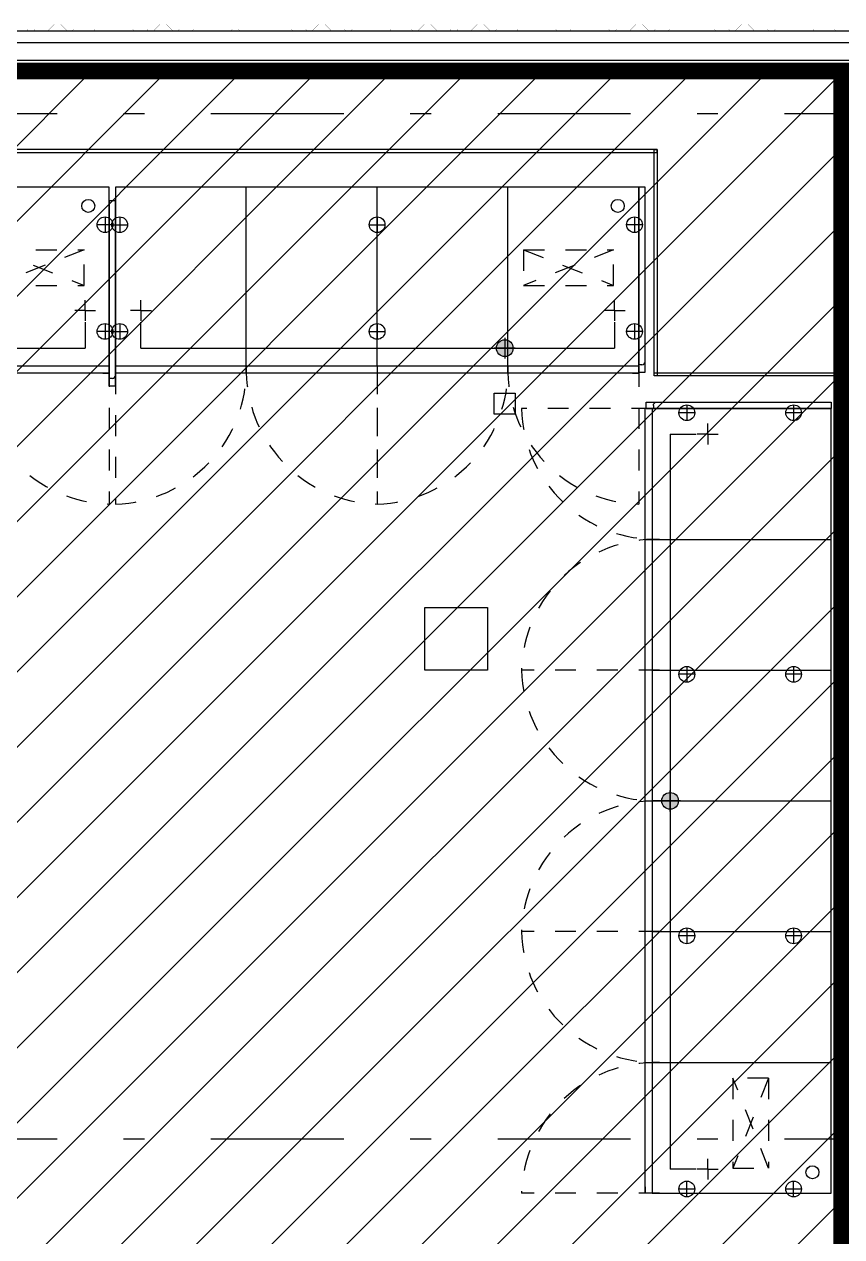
# Model space of a CAD drawing. Header units: millimetres. Extents: x -77 to 207, y -160 to 187.
# Drawn here: x -9.51 to -5.61, y 24.03 to 29.83 of the extents above; entities that cross this region are included whole.
import ezdxf
from ezdxf.xclip import XClip

# ---------------------------------------------------------------- set-up
doc = ezdxf.new("R2010")
doc.units = ezdxf.units.MM
doc.header["$LTSCALE"] = 0.1
for name, pattern in [('X REF - ANELO INST bind$0$X REF - ANELO$0$DASHDOT2', [12.7, 6.35, -3.175, 0, -3.175]), ('X REF - ANELO INST bind$0$X REF - ANELO$0$DASHED2', [0.375, 0.25, -0.125]), ('X REF - ANELO INST bind$0$X REF - ANELO$0$TRATTEGGIATA2', [0.375, 0.25, -0.125])]:
    doc.linetypes.add(name, pattern=pattern)
for name, color, linetype in [('C01 Foil blanco', 30, 'Continuous'), ('X REF - ANELO INST bind$0$X REF - ANELO$0$A-CHAPA TRAPEZOIDAL', 8, 'Continuous'), ('X REF - ANELO INST bind$0$X REF - ANELO$0$A-TABIQUE PRY', 7, 'Continuous'), ('X REF - ANELO INST bind$0$X REF - ANELO$0$A-VISTAS', 8, 'Continuous'), ('X REF - ANELO INST bind$0$X REF - ANELO$0$E-EXHIBIDORAS', 8, 'Continuous'), ('X REF - ANELO INST bind$0$X REF - ANELO$0$E-REJILLAS', 8, 'Continuous'), ('X REF - ANELO INST bind$0$X REF - ANELO$0$MET-CORREAS DE CV', 7, 'Continuous'), ('X REF - ANELO INST bind$0$X REF - ANELO$0$MET-EJE CABRIADAS', 8, 'X REF - ANELO INST bind$0$X REF - ANELO$0$DASHDOT2'), ('X REF - ANELO INST bind$0$X REF - ANELO$0$MET-LANA VIDRIO', 8, 'Continuous')]:
    doc.layers.add(name, color=color, linetype=linetype)
doc.linetypes.add('X REF - ANELO INST bind$0$X REF - ANELO$0$REFERENCIAL CORTE TRANSVERSAL WM$0$BATTING', pattern='A,0.00254,-2.54,[134,ltypeshp.shx,S=2.54,R=0,X=-2.54,Y=0],-5.08,[134,ltypeshp.shx,S=2.54,R=180,X=2.54,Y=0],-2.54', length=10.16254)

# ---------------------------------------------------------------- blocks, each defined once
blk = doc.blocks.new('X REF - ANELO INST bind$0$X REF - ANELO$0$COSTAN-REFERENCIA DE DESAGÜES')
at = {"layer": 'X REF - ANELO INST bind$0$X REF - ANELO$0$E-EXHIBIDORAS'}
blk.add_hatch(color=256, dxfattribs=at).paths.add_polyline_path([(40, 0, 1), (-40, 0, 1)])
blk.add_circle((0, 0), 40, dxfattribs=at)
blk = doc.blocks.new('X REF - ANELO INST bind$0$X REF - ANELO$0$LI_TL1_N_ ECO 250')
at = {"layer": 'X REF - ANELO INST bind$0$X REF - ANELO$0$E-EXHIBIDORAS'}
for p, q in [((2500, 0), (0, 0)), ((0, 0), (0, -854.9999999998836)), ((624.9999999999999, -890.0000000007312), (625, 0)), ((1250, -854.9999999998836), (1250, 0)), ((1875, -889.9999999998254), (1875, 0)), ((2500, -854.9999999998836), (2500, 0)), ((20, -142.3547046103049), (20, -217.6452953898115)), ((1250, -142.3547046103049), (1250, -217.6452953898115)), ((2480, -142.3547046103049), (2480, -217.6452953898115)), ((-17.6452953897533, -180.0000000000582), (57.6452953897533, -180.0000000000582)), ((1212.354704610247, -180.0000000000582), (1287.645295389753, -180.0000000000582)), ((2517.645295389753, -180.0000000000582), (2442.354704610247, -180.0000000000582)), ((121.6536818812601, -590), (121.6536818812601, -540)), ((2385, -590), (2385, -540)), ((121.6536818812601, -590), (71.65368188126013, -590)), ((121.6536818812601, -590), (121.6536818812601, -640)), ((121.6536818812601, -590), (171.6536818812601, -590)), ((2385, -590), (2335, -590)), ((2385, -590), (2385, -640)), ((2385, -590), (2435, -590)), ((-17.6452953897533, -690.0000000000582), (57.6452953897533, -690.0000000000582)), ((20, -652.3547046103049), (20, -727.6452953898115)), ((121.6536818812601, -770), (121.6536818812601, -644.9999999998836)), ((1212.354704610247, -690.0000000000582), (1287.645295389753, -690.0000000000582)), ((1250, -652.3547046103049), (1250, -727.6452953898115)), ((2385, -644.9999999998836), (2385.000000000058, -770)), ((2517.645295389753, -690.0000000000582), (2442.354704610247, -690.0000000000582)), ((2480, -652.3547046103049), (2480, -727.6452953898115)), ((1860.000000000175, -720), (1860.000000000175, -820)), ((121.6536818812601, -770), (2385, -770)), ((1910.000000000175, -770), (1810.000000000175, -770)), ((0, -854.9999999998836), (2500, -854.9999999998836)), ((0, -854.9999999998836), (0, -889.9999999996508)), ((2500, -889.9999999998836), (0, -889.9999999996508)), ((2470.000000000233, -889.9999999998836), (2500.000000000233, -889.9999999998836))]:
    blk.add_line(p, q, dxfattribs=at)
at = {"layer": 'X REF - ANELO INST bind$0$X REF - ANELO$0$E-EXHIBIDORAS', "linetype": 'X REF - ANELO INST bind$0$X REF - ANELO$0$TRATTEGGIATA2'}
for p, q in [((1950, -299.9999999998836), (2380, -299.9999999998836)), ((1950, -299.9999999998836), (2380, -469.9999999998836)), ((2380, -299.9999999998836), (1950, -470.0000000001164)), ((1950, -299.9999999998836), (1950, -470.0000000001164)), ((2380, -469.9999999998836), (2380, -299.9999999998836)), ((1950, -470.0000000001164), (2380, -469.9999999998836))]:
    blk.add_line(p, q, dxfattribs=at)
at = {"layer": 'X REF - ANELO INST bind$0$X REF - ANELO$0$E-EXHIBIDORAS', "linetype": 'X REF - ANELO INST bind$0$X REF - ANELO$0$DASHED2'}
for p, q in [((1250, -854.9999999998836), (1250, -1514.999999999899)), ((2500, -854.9999999998836), (2500, -1514.999999999899)), ((0, -889.9999999998836), (-1.13686837721616e-13, -1514.999999999884)), ((1250, -889.9999999998836), (1250, -1514.999999999884))]:
    blk.add_line(p, q, dxfattribs=at)
at = {"layer": 'X REF - ANELO INST bind$0$X REF - ANELO$0$E-EXHIBIDORAS'}
for centre, radius in [((2400.000000000698, -90), 30.97967092652107), ((20, -180.0000000000582), 37.6452953897533), ((1250, -180.0000000000582), 37.6452953897533), ((2480, -180.0000000000582), 37.6452953897533), ((20, -690.0000000000582), 37.6452953897533), ((1250, -690.0000000000582), 37.6452953897533), ((2480, -690.0000000000582), 37.6452953897533)]:
    blk.add_circle(centre, radius, dxfattribs=at)
at = {"layer": 'X REF - ANELO INST bind$0$X REF - ANELO$0$E-EXHIBIDORAS', "linetype": 'X REF - ANELO INST bind$0$X REF - ANELO$0$DASHED2'}
for centre, start, end in [((-17.49999999955267, -872.5000000003074), 271.5601996868898, 1.560199686967525), ((1267.499999999552, -872.5000000003226), 178.4398003130325, 268.4398003130593), ((1232.500000000447, -872.5000000003074), 271.5601996868886, 1.560199686967452), ((2517.499999999552, -872.5000000003226), 178.4398003130325, 268.4398003130594)]:
    blk.add_arc(centre, 642.738282662111, start, end, dxfattribs=at)
at = {"layer": 'X REF - ANELO INST bind$0$X REF - ANELO$0$E-EXHIBIDORAS'}
blk.add_blockref('X REF - ANELO INST bind$0$X REF - ANELO$0$COSTAN-REFERENCIA DE DESAGÜES', (1860.000000000175, -770), dxfattribs=at)
blk = doc.blocks.new('X REF - ANELO INST bind$0$X REF - ANELO$0$lateral derecho')
at = {"layer": 'X REF - ANELO INST bind$0$X REF - ANELO$0$E-EXHIBIDORAS'}
for p, q in [((412153.1617811919, 429715.2510672538), (412153.1617811953, 430550.2510672531)), ((412153.1617811949, 429665.2510672533), (412153.1617811949, 430550.2510672531)), ((412153.1617811949, 430550.2510672531), (412153.1617811949, 429700.2510672533)), ((412153.1617811946, 430550.2510672531), (412153.1617811946, 429700.2510672533)), ((412183.1617811951, 430550.2510672531), (412153.1617811953, 430550.2510672531)), ((412153.1617811953, 430550.2510672531), (412153.1617811953, 429700.2510672533)), ((412183.1617811946, 429665.2510672533), (412183.1617811946, 430550.2510672531))]:
    blk.add_line(p, q, dxfattribs=at)
at = {"layer": 'X REF - ANELO INST bind$0$X REF - ANELO$0$E-EXHIBIDORAS', "linetype": 'ByBlock'}
for p, q in [((412153.1617811949, 429665.2510672533), (412153.1617811949, 430550.2510672531)), ((412183.1617811951, 429665.2510672533), (412183.1617811951, 430550.2510672531)), ((412183.1617811951, 429665.2510672533), (412183.1617811953, 430550.2510672531)), ((412183.1617811946, 429665.2510672533), (412183.1617811946, 430550.2510672531)), ((412168.1617811947, 429700.2510672533), (412153.1617811949, 429700.2510672533)), ((412183.1617811946, 429665.2510672533), (412183.1617811946, 429715.2510672533)), ((412153.1617811949, 429665.2510672533), (412183.1617811946, 429665.2510672533))]:
    blk.add_line(p, q, dxfattribs=at)
blk.add_arc((412167.3428437914, 429716.0700046563), 15.84012118123959, 272.9635243576723, 357.0364756423358, dxfattribs=at)
blk = doc.blocks.new('X REF - ANELO INST bind$0$X REF - ANELO$0$COSTAN-CAM-COSTAN-CAM-COSTAN-CAM-COSTAN-CAM-COSTAN-CAM-COSTAN-CAM-COSTAN-CAM-COSTAN-CAM-COSTAN-CAM-COSTAN-CAM-COSTAN-CAM-COSTAN-CAM-COSTAN-CAM-COSTAN-CAM-COSTAN-CAM-COSTAN-CAM-LI_TL1_N_ECO 375')
at = {"layer": 'X REF - ANELO INST bind$0$X REF - ANELO$0$E-EXHIBIDORAS'}
for p, q in [((3750, 0), (0, 0)), ((0, 0), (0, -854.9999999998836)), ((625, -889.999999999709), (625, 0)), ((1250, -854.9999999998836), (1250, 0)), ((1875, -889.9999999999126), (1875, 0)), ((2500, -854.9999999998836), (2500, 0)), ((3125, -889.9999999999321), (3125, 0)), ((3750, -854.9999999998836), (3750.000000000001, 0)), ((20, -142.3547046103049), (20, -217.6452953898115)), ((1270, -142.3547046103049), (1270, -217.6452953898115)), ((2520, -142.3547046102467), (2520, -217.6452953897533)), ((3730, -142.3547046103049), (3730, -217.6452953898115)), ((-17.6452953897533, -180.0000000000582), (57.64529538975329, -180.0000000000582)), ((1232.354704610246, -180.0000000000582), (1307.645295389753, -180.0000000000582)), ((2482.354704610247, -180), (2557.645295389753, -180)), ((3767.645295389753, -180.0000000000582), (3692.354704610247, -180.0000000000582)), ((121.6536818812601, -590), (121.6536818812601, -540)), ((3635, -590), (3635, -540)), ((121.6536818812601, -590), (71.65368188126013, -590)), ((121.6536818812601, -590), (121.6536818812601, -640)), ((121.6536818812601, -590), (171.6536818812601, -590)), ((3635, -590), (3585, -590)), ((3635, -590), (3635, -640)), ((3635, -590), (3685, -590)), ((-17.6452953897533, -690.0000000000583), (57.64529538975329, -690.0000000000583)), ((20, -652.3547046103049), (20, -727.6452953898115)), ((121.6536818812601, -770), (121.6536818812601, -644.9999999998835)), ((1232.354704610246, -690.0000000000583), (1307.645295389753, -690.0000000000583)), ((1270, -652.3547046103049), (1270, -727.6452953898115)), ((2482.354704610247, -690), (2557.645295389753, -690)), ((2520, -652.3547046102467), (2520, -727.6452953897533)), ((3635, -644.9999999998835), (3635.000000000058, -770)), ((3767.645295389753, -690.0000000000583), (3692.354704610247, -690.0000000000583)), ((3730, -652.3547046103049), (3730, -727.6452953898115)), ((1875, -720), (1875, -820)), ((121.6536818812601, -770), (3635, -770)), ((1925, -770), (1825, -770)), ((0, -854.9999999998836), (3750, -854.9999999998836)), ((3720.000000000233, -889.9999999998836), (3750.000000000233, -889.9999999998836))]:
    blk.add_line(p, q, dxfattribs=at)
at = {"layer": 'X REF - ANELO INST bind$0$X REF - ANELO$0$E-EXHIBIDORAS', "linetype": 'X REF - ANELO INST bind$0$X REF - ANELO$0$TRATTEGGIATA2'}
for p, q in [((3200, -299.9999999998836), (3630, -299.9999999998836)), ((3200, -299.9999999998836), (3630, -469.9999999998835)), ((3630, -299.9999999998836), (3200, -470.0000000001164)), ((3200, -299.9999999998836), (3200, -470.0000000001164)), ((3630, -469.9999999998835), (3630, -299.9999999998836)), ((3200, -470.0000000001164), (3630, -469.9999999998835))]:
    blk.add_line(p, q, dxfattribs=at)
at = {"layer": 'X REF - ANELO INST bind$0$X REF - ANELO$0$E-EXHIBIDORAS', "linetype": 'X REF - ANELO INST bind$0$X REF - ANELO$0$DASHED2', "ltscale": 2000}
for p, q in [((0, -854.9999999998836), (-1.137e-13, -1479.999999999883)), ((1250, -819.9999999998836), (1250, -1479.999999999899)), ((2500, -819.9999999998836), (2500, -1479.999999999899)), ((3750, -819.9999999998989), (3750, -1479.999999999914))]:
    blk.add_line(p, q, dxfattribs=at)
at = {"layer": 'X REF - ANELO INST bind$0$X REF - ANELO$0$E-EXHIBIDORAS', "linetype": 'ByBlock'}
blk.add_line((3750, -889.9999999999417), (0, -889.9999999998836), dxfattribs=at)
at = {"layer": 'X REF - ANELO INST bind$0$X REF - ANELO$0$E-EXHIBIDORAS'}
for centre, radius in [((3650.000000000698, -90), 30.97967092652107), ((20, -180.0000000000582), 37.6452953897533), ((1270, -180.0000000000582), 37.6452953897533), ((2520, -180), 37.6452953897533), ((3730, -180.0000000000582), 37.6452953897533), ((20, -690.0000000000583), 37.6452953897533), ((1270, -690.0000000000583), 37.6452953897533), ((2520, -690), 37.6452953897533), ((3730, -690.0000000000583), 37.6452953897533)]:
    blk.add_circle(centre, radius, dxfattribs=at)
at = {"layer": 'X REF - ANELO INST bind$0$X REF - ANELO$0$E-EXHIBIDORAS', "linetype": 'X REF - ANELO INST bind$0$X REF - ANELO$0$DASHED2', "ltscale": 2000}
for centre, start, end in [((-17.49999999955267, -837.5000000003073), 271.5601996868901, 1.560199686966702), ((1267.499999999552, -837.5000000003225), 178.4398003130332, 268.439800313059), ((1232.500000000447, -837.5000000003073), 271.560199686889, 1.560199686966702), ((2517.499999999552, -837.5000000003225), 178.4398003130332, 268.439800313059), ((2482.500000000448, -837.5000000003229), 271.5601996868886, 1.560199686966702), ((3767.499999999551, -837.500000000338), 178.4398003130332, 268.4398003130594)]:
    blk.add_arc(centre, 642.738282662111, start, end, dxfattribs=at)
at = {"layer": 'X REF - ANELO INST bind$0$X REF - ANELO$0$E-EXHIBIDORAS'}
blk.add_blockref('X REF - ANELO INST bind$0$X REF - ANELO$0$COSTAN-REFERENCIA DE DESAGÜES', (1875, -770), dxfattribs=at)
blk = doc.blocks.new('X REF - ANELO INST bind$0$X REF - ANELO')
at = {"layer": 'X REF - ANELO INST bind$0$X REF - ANELO$0$A-CHAPA TRAPEZOIDAL'}
for points in [[(-8.386804136908259, 29.79975368108303, 0.0006, 0.0006, 0), (-8.416804136907095, 29.79975368108303, 0.0006, 0.0006, 0), (-8.42080413690791, 29.80375368108384, 0.0006, 0.0006, 0), (-8.451374328259808, 29.80375368108384, 0.0006, 0.0006, 0), (-8.455374328260623, 29.79975368108303, 0.0006, 0.0006, 0), (-8.485374328259459, 29.79975368108303, 0.0006, 0.0006, 0), (-8.489374328260274, 29.80375368108384, 0.0006, 0.0006, 0), (-8.51937432825911, 29.80375368108384, 0.0006, 0.0006, 0), (-8.523374328259925, 29.79975368108303, 0.0006, 0.0006, 0), (-8.55337432825876, 29.79975368108303, 0.0006, 0.0006, 0), (-8.581658599550101, 29.82803795230161, 0.0006, 0.0006, 0), (-8.611658599548937, 29.82803795230161, 0.0006, 0.0006, 0), (-8.639942870752966, 29.79975368108303, 0.0006, 0.0006, 0), (-8.669942870751802, 29.79975368108303, 0.0006, 0.0006, 0), (-8.673942870752617, 29.80375368108384, 0.0006, 0.0006, 0), (-8.703942870766005, 29.80375368108384, 0.0006, 0.0006, 0), (-8.707942870752268, 29.79975368108303, 0.0006, 0.0006, 0), (-8.737942870765655, 29.79975368108303, 0.0006, 0.0006, 0), (-8.741942870751918, 29.80375368108384, 0.0006, 0.0006, 0), (-8.771942870765306, 29.80375368108384, 0.0006, 0.0006, 0), (-8.775942870766121, 29.79975368108303, 0.0006, 0.0006, 0), (-8.805942870764957, 29.79975368108303, 0.0006, 0.0006, 0), (-8.834227142041746, 29.82803795230161, 0.0006, 0.0006, 0), (-8.864227142055134, 29.82803795230161, 0.0006, 0.0006, 0), (-8.892511413259163, 29.79975368108303, 0.0006, 0.0006, 0), (-8.922511413257999, 29.79975368108303, 0.0006, 0.0006, 0), (-8.926511413258813, 29.80375368108384, 0.0006, 0.0006, 0), (-8.95651141325765, 29.80375368108384, 0.0006, 0.0006, 0), (-8.960511413258464, 29.79975368108303, 0.0006, 0.0006, 0), (-8.9905114132573, 29.79975368108303, 0.0006, 0.0006, 0), (-8.994511413258115, 29.80375368108384, 0.0006, 0.0006, 0), (-9.02451141325695, 29.80375368108384, 0.0006, 0.0006, 0), (-9.028511413257766, 29.79975368108303, 0.0006, 0.0006, 0), (-9.058511413256602, 29.79975368108303, 0.0006, 0.0006, 0), (-9.086795684547942, 29.82803795230161, 0.0006, 0.0006, 0), (-9.116795684546778, 29.82803795230161, 0.0006, 0.0006, 0), (-9.14507995576536, 29.79975368108303, 0.0006, 0.0006, 0), (-9.175079955764195, 29.79975368108303, 0.0006, 0.0006, 0), (-9.17907995576501, 29.80375368108384, 0.0006, 0.0006, 0), (-9.209079955763846, 29.80375368108384, 0.0006, 0.0006, 0), (-9.21307995576466, 29.79975368108303, 0.0006, 0.0006, 0), (-9.243079955763497, 29.79975368108303, 0.0006, 0.0006, 0), (-9.247079955764312, 29.80375368108384, 0.0006, 0.0006, 0), (-9.277079955763147, 29.80375368108384, 0.0006, 0.0006, 0), (-9.281079955763962, 29.79975368108303, 0.0006, 0.0006, 0), (-9.311079955762798, 29.79975368108303, 0.0006, 0.0006, 0), (-9.339364227054139, 29.82803795230161, 0.0006, 0.0006, 0), (-9.369364227052975, 29.82803795230161, 0.0006, 0.0006, 0), (-9.397648498257004, 29.79975368108303, 0.0006, 0.0006, 0), (-9.42764849825584, 29.79975368108303, 0.0006, 0.0006, 0), (-9.431648498256655, 29.80375368108384, 0.0006, 0.0006, 0), (-9.46164849825549, 29.80375368108384, 0.0006, 0.0006, 0), (-9.465648498256305, 29.79975368108303, 0.0006, 0.0006, 0), (-9.495648498255141, 29.79975368108303, 0.0006, 0.0006, 0), (-9.499648498255956, 29.80375368108384, 0.0006, 0.0006, 0), (-9.529648498254792, 29.80375368108384, 0.0006, 0.0006, 0)], [(-6.870822690561672, 29.79975368108303, 0.0006, 0.0006, 0), (-6.900822690560508, 29.79975368108303, 0.0006, 0.0006, 0), (-6.904822690561323, 29.80375368108384, 0.0006, 0.0006, 0), (-6.935392881913222, 29.80375368108384, 0.0006, 0.0006, 0), (-6.939392881914037, 29.79975368108303, 0.0006, 0.0006, 0), (-6.969392881912873, 29.79975368108303, 0.0006, 0.0006, 0), (-6.973392881913687, 29.80375368108384, 0.0006, 0.0006, 0), (-7.003392881912523, 29.80375368108384, 0.0006, 0.0006, 0), (-7.007392881913338, 29.79975368108303, 0.0006, 0.0006, 0), (-7.037392881912174, 29.79975368108303, 0.0006, 0.0006, 0), (-7.065677153203515, 29.82803795230161, 0.0006, 0.0006, 0), (-7.095677153202351, 29.82803795230161, 0.0006, 0.0006, 0), (-7.12396142440638, 29.79975368108303, 0.0006, 0.0006, 0), (-7.153961424405216, 29.79975368108303, 0.0006, 0.0006, 0), (-7.157961424406031, 29.80375368108384, 0.0006, 0.0006, 0), (-7.187961424419418, 29.80375368108384, 0.0006, 0.0006, 0), (-7.191961424405681, 29.79975368108303, 0.0006, 0.0006, 0), (-7.221961424419069, 29.79975368108303, 0.0006, 0.0006, 0), (-7.225961424405332, 29.80375368108384, 0.0006, 0.0006, 0), (-7.25596142441872, 29.80375368108384, 0.0006, 0.0006, 0), (-7.259961424419535, 29.79975368108303, 0.0006, 0.0006, 0), (-7.289961424418371, 29.79975368108303, 0.0006, 0.0006, 0), (-7.318245695695159, 29.82803795230161, 0.0006, 0.0006, 0), (-7.348245695708547, 29.82803795230161, 0.0006, 0.0006, 0), (-7.376529966912576, 29.79975368108303, 0.0006, 0.0006, 0), (-7.406529966911412, 29.79975368108303, 0.0006, 0.0006, 0), (-7.410529966912227, 29.80375368108384, 0.0006, 0.0006, 0), (-7.440529966911063, 29.80375368108384, 0.0006, 0.0006, 0), (-7.444529966911878, 29.79975368108303, 0.0006, 0.0006, 0), (-7.474529966910714, 29.79975368108303, 0.0006, 0.0006, 0), (-7.478529966911529, 29.80375368108384, 0.0006, 0.0006, 0), (-7.508529966910364, 29.80375368108384, 0.0006, 0.0006, 0), (-7.512529966911179, 29.79975368108303, 0.0006, 0.0006, 0), (-7.542529966910015, 29.79975368108303, 0.0006, 0.0006, 0), (-7.570814238201356, 29.82803795230161, 0.0006, 0.0006, 0), (-7.600814238200192, 29.82803795230161, 0.0006, 0.0006, 0), (-7.629098509418773, 29.79975368108303, 0.0006, 0.0006, 0), (-7.659098509417609, 29.79975368108303, 0.0006, 0.0006, 0), (-7.663098509418424, 29.80375368108384, 0.0006, 0.0006, 0), (-7.693098509417259, 29.80375368108384, 0.0006, 0.0006, 0), (-7.697098509418074, 29.79975368108303, 0.0006, 0.0006, 0), (-7.72709850941691, 29.79975368108303, 0.0006, 0.0006, 0), (-7.731098509417725, 29.80375368108384, 0.0006, 0.0006, 0), (-7.761098509416561, 29.80375368108384, 0.0006, 0.0006, 0), (-7.765098509417376, 29.79975368108303, 0.0006, 0.0006, 0), (-7.795098509416212, 29.79975368108303, 0.0006, 0.0006, 0), (-7.823382780707552, 29.82803795230161, 0.0006, 0.0006, 0), (-7.853382780706388, 29.82803795230161, 0.0006, 0.0006, 0), (-7.881667051910417, 29.79975368108303, 0.0006, 0.0006, 0), (-7.911667051909253, 29.79975368108303, 0.0006, 0.0006, 0), (-7.915667051910068, 29.80375368108384, 0.0006, 0.0006, 0), (-7.945667051908904, 29.80375368108384, 0.0006, 0.0006, 0), (-7.949667051909719, 29.79975368108303, 0.0006, 0.0006, 0), (-7.979667051908555, 29.79975368108303, 0.0006, 0.0006, 0), (-7.98366705190937, 29.80375368108384, 0.0006, 0.0006, 0), (-8.013667051908206, 29.80375368108384, 0.0006, 0.0006, 0), (-8.01766705190902, 29.79975368108303, 0.0006, 0.0006, 0), (-8.047667051907856, 29.79975368108303, 0.0006, 0.0006, 0), (-8.075951323097334, 29.82803795230161, 0.0006, 0.0006, 0), (-8.105951323110721, 29.82803795230161, 0.0006, 0.0006, 0), (-8.134235594416614, 29.79975368108303, 0.0006, 0.0006, 0), (-8.16423559441545, 29.79975368108303, 0.0006, 0.0006, 0), (-8.168235594416265, 29.80375368108384, 0.0006, 0.0006, 0), (-8.1982355944151, 29.80375368108384, 0.0006, 0.0006, 0), (-8.202235594415916, 29.79975368108303, 0.0006, 0.0006, 0), (-8.232235594414751, 29.79975368108303, 0.0006, 0.0006, 0), (-8.236235594415566, 29.80375368108384, 0.0006, 0.0006, 0), (-8.266235594414402, 29.80375368108384, 0.0006, 0.0006, 0), (-8.270235594415217, 29.79975368108303, 0.0006, 0.0006, 0), (-8.300235594414053, 29.79975368108303, 0.0006, 0.0006, 0), (-8.32851986560353, 29.82803795230161, 0.0006, 0.0006, 0), (-8.358519865602366, 29.82803795230161, 0.0006, 0.0006, 0), (-8.386804136908259, 29.79975368108303, 0, 0, 0)], [(-5.579695706855764, 29.82803795230161, 0.0006, 0.0006, 0), (-5.607979978059793, 29.79975368108303, 0.0006, 0.0006, 0), (-5.637979978058629, 29.79975368108303, 0.0006, 0.0006, 0), (-5.641979978059444, 29.80375368108384, 0.0006, 0.0006, 0), (-5.671979978072832, 29.80375368108384, 0.0006, 0.0006, 0), (-5.675979978059095, 29.79975368108303, 0.0006, 0.0006, 0), (-5.705979978072483, 29.79975368108303, 0.0006, 0.0006, 0), (-5.709979978058746, 29.80375368108384, 0.0006, 0.0006, 0), (-5.739979978072133, 29.80375368108384, 0.0006, 0.0006, 0), (-5.743979978072948, 29.79975368108303, 0.0006, 0.0006, 0), (-5.773979978071784, 29.79975368108303, 0.0006, 0.0006, 0), (-5.802264249348573, 29.82803795230161, 0.0006, 0.0006, 0), (-5.832264249361961, 29.82803795230161, 0.0006, 0.0006, 0), (-5.86054852056599, 29.79975368108303, 0.0006, 0.0006, 0), (-5.890548520564826, 29.79975368108303, 0.0006, 0.0006, 0), (-5.894548520565641, 29.80375368108384, 0.0006, 0.0006, 0), (-5.924548520564477, 29.80375368108384, 0.0006, 0.0006, 0), (-5.928548520565291, 29.79975368108303, 0.0006, 0.0006, 0), (-5.958548520564127, 29.79975368108303, 0.0006, 0.0006, 0), (-5.962548520564942, 29.80375368108384, 0.0006, 0.0006, 0), (-5.992548520563778, 29.80375368108384, 0.0006, 0.0006, 0), (-5.996548520564593, 29.79975368108303, 0.0006, 0.0006, 0), (-6.026548520563429, 29.79975368108303, 0.0006, 0.0006, 0), (-6.05483279185477, 29.82803795230161, 0.0006, 0.0006, 0), (-6.084832791853605, 29.82803795230161, 0.0006, 0.0006, 0), (-6.113117063072186, 29.79975368108303, 0.0006, 0.0006, 0), (-6.143117063071022, 29.79975368108303, 0.0006, 0.0006, 0), (-6.147117063071837, 29.80375368108384, 0.0006, 0.0006, 0), (-6.177117063070673, 29.80375368108384, 0.0006, 0.0006, 0), (-6.181117063071488, 29.79975368108303, 0.0006, 0.0006, 0), (-6.211117063070324, 29.79975368108303, 0.0006, 0.0006, 0), (-6.215117063071139, 29.80375368108384, 0.0006, 0.0006, 0), (-6.245117063069975, 29.80375368108384, 0.0006, 0.0006, 0), (-6.24911706307079, 29.79975368108303, 0.0006, 0.0006, 0), (-6.279117063069625, 29.79975368108303, 0.0006, 0.0006, 0), (-6.307401334360966, 29.82803795230161, 0.0006, 0.0006, 0), (-6.337401334359802, 29.82803795230161, 0.0006, 0.0006, 0), (-6.365685605563831, 29.79975368108303, 0.0006, 0.0006, 0), (-6.395685605562667, 29.79975368108303, 0.0006, 0.0006, 0), (-6.399685605563482, 29.80375368108384, 0.0006, 0.0006, 0), (-6.429685605562318, 29.80375368108384, 0.0006, 0.0006, 0), (-6.433685605563133, 29.79975368108303, 0.0006, 0.0006, 0), (-6.463685605561968, 29.79975368108303, 0.0006, 0.0006, 0), (-6.467685605562783, 29.80375368108384, 0.0006, 0.0006, 0), (-6.497685605561619, 29.80375368108384, 0.0006, 0.0006, 0), (-6.501685605562434, 29.79975368108303, 0.0006, 0.0006, 0), (-6.53168560556127, 29.79975368108303, 0.0006, 0.0006, 0), (-6.559969876750747, 29.82803795230161, 0.0006, 0.0006, 0), (-6.589969876764135, 29.82803795230161, 0.0006, 0.0006, 0), (-6.618254148070028, 29.79975368108303, 0.0006, 0.0006, 0), (-6.648254148068864, 29.79975368108303, 0.0006, 0.0006, 0), (-6.652254148069678, 29.80375368108384, 0.0006, 0.0006, 0), (-6.682254148068514, 29.80375368108384, 0.0006, 0.0006, 0), (-6.686254148069329, 29.79975368108303, 0.0006, 0.0006, 0), (-6.716254148068165, 29.79975368108303, 0.0006, 0.0006, 0), (-6.72025414806898, 29.80375368108384, 0.0006, 0.0006, 0), (-6.750254148067816, 29.80375368108384, 0.0006, 0.0006, 0), (-6.754254148068631, 29.79975368108303, 0.0006, 0.0006, 0), (-6.784254148067467, 29.79975368108303, 0.0006, 0.0006, 0), (-6.812538419256944, 29.82803795230161, 0.0006, 0.0006, 0), (-6.84253841925578, 29.82803795230161, 0.0006, 0.0006, 0), (-6.870822690561672, 29.79975368108303, 0, 0, 0)], [(-5.579695706855764, 29.82803795230161, 0.0006, 0.0006, 0), (-5.607979978161657, 29.79975368108303, 0, 0, 0)]]:
    blk.add_lwpolyline(points, format="xyseb", dxfattribs=at)
at = {"layer": 'X REF - ANELO INST bind$0$X REF - ANELO$0$A-TABIQUE PRY'}
for points in [[(-6.488723751091348, 29.22973316271373), (-10.60878197011333, 29.2297331485961), (-10.60878197011333, 29.21473542162267), (-6.488723760100802, 29.21473294700127)], [(-6.503722127960819, 28.14770523669836), (-6.503722127960819, 29.2297331485961), (-6.488723751091348, 29.2297331485961), (-6.488724400987385, 28.14770523669836)], [(-5.613201001350708, 28.14770657255258), (-6.503722127954225, 28.14770523669836), (-6.503722150460581, 28.16270429952601), (-5.613201001350708, 28.16270429952601)]]:
    blk.add_lwpolyline(points, close=True, dxfattribs=at)
at = {"layer": 'X REF - ANELO INST bind$0$X REF - ANELO$0$A-VISTAS'}
blk.add_line((-5.606950749337232, 29.60497417143607), (-26.24259650957833, 29.60497258425612), dxfattribs=at)
at = {"layer": 'X REF - ANELO INST bind$0$X REF - ANELO$0$E-REJILLAS'}
for points, elevation in [([(-7.266950730549752, 28.06487248861799), (-7.166950730549843, 28.06487248861799), (-7.166950730549843, 27.96487248861786), (-7.266950730549752, 27.96487248861786)], 0.003379581684215038), ([(-7.599372429875075, 27.04056574414903), (-7.29937242987512, 27.04056574414903), (-7.29937242987512, 26.74056574414908), (-7.599372429875075, 26.74056574414908)], -0.04600300884776301)]:
    blk.add_lwpolyline(points, close=True, dxfattribs=dict(at, elevation=elevation))
at = {"layer": 'X REF - ANELO INST bind$0$X REF - ANELO$0$MET-CORREAS DE CV'}
for p, q in [((0.2791468024899955, 29.79497538038436), (-26.24259650580438, 29.79497382144969)), ((0.1391465713757655, 29.65497597999863), (-26.24259650573261, 29.65497395086061))]:
    blk.add_line(p, q, dxfattribs=at)
at = {"layer": 'X REF - ANELO INST bind$0$X REF - ANELO$0$MET-EJE CABRIADAS'}
for p, q in [((1.60429626733322, 29.39992297281378), (-54.27994433827324, 29.3999229728138)), ((1.604296267333219, 24.49992297281369), (-54.27994433827325, 24.49992297281371))]:
    blk.add_line(p, q, dxfattribs=at)
at = {"layer": 'X REF - ANELO INST bind$0$X REF - ANELO$0$MET-LANA VIDRIO', "linetype": 'X REF - ANELO INST bind$0$X REF - ANELO$0$REFERENCIAL CORTE TRANSVERSAL WM$0$BATTING', "ltscale": 0.025}
blk.add_lwpolyline([(-26.24259650580438, 29.74147314624993), (0.2290169869703623, 29.74147314625021), (0.2292204962313145, 24.03702358155554)], dxfattribs=at)
at = {"xscale": 0.0010000000002037, "yscale": 0.0010000000002037, "zscale": 0.0010000000002037}
for p in [(-418.7301125957, -401.5000737356632), (-421.2601125957066, -401.5653786663377)]:
    blk.add_blockref('X REF - ANELO INST bind$0$X REF - ANELO$0$lateral derecho', p, dxfattribs=at)
at = {"xscale": -0.001, "yscale": 0.001, "zscale": 0.001, "rotation": 270}
blk.add_blockref('X REF - ANELO INST bind$0$X REF - ANELO$0$lateral derecho', (-436.2072017977967, -384.1616036006949), dxfattribs=at)
at = {"layer": 'X REF - ANELO INST bind$0$X REF - ANELO$0$E-EXHIBIDORAS', "xscale": 0.001, "yscale": 0.001, "zscale": 0.001}
for p in [(-11.60695073055577, 29.05017741929314), (-9.076950730549655, 29.05017741929309)]:
    blk.add_blockref('X REF - ANELO INST bind$0$X REF - ANELO$0$LI_TL1_N_ ECO 250', p, dxfattribs=at)
at = {"layer": 'X REF - ANELO INST bind$0$X REF - ANELO$0$E-EXHIBIDORAS', "xscale": 0.001, "yscale": 0.001, "zscale": 0.001, "rotation": 270}
blk.add_blockref('X REF - ANELO INST bind$0$X REF - ANELO$0$COSTAN-CAM-COSTAN-CAM-COSTAN-CAM-COSTAN-CAM-COSTAN-CAM-COSTAN-CAM-COSTAN-CAM-COSTAN-CAM-COSTAN-CAM-COSTAN-CAM-COSTAN-CAM-COSTAN-CAM-COSTAN-CAM-COSTAN-CAM-COSTAN-CAM-COSTAN-CAM-LI_TL1_N_ECO 375', (-5.656950730543375, 27.99155818049955), dxfattribs=at)
blk = doc.blocks.new('X REF - ANELO INST bind')
ref = blk.add_blockref('X REF - ANELO INST bind$0$X REF - ANELO', (0, 0))
XClip(ref).set_block_clipping_path([(-76.96807374145067, -24.7711317477457), (92.98603554183842, 61.16696301676586)])

msp = doc.modelspace()

# ---------------------------------------------------------------- hatches: boundary and pattern name
at = {"layer": 'C01 Foil blanco'}
h = msp.add_hatch(dxfattribs=at)
h.set_pattern_fill('ANSI31', color=256, scale=0.08, style=0)
h.set_pattern_definition([(45, (0, 0), (-0.179605122421383, 0.1796051224213831), [])])
edge = h.paths.add_edge_path()
edge.add_line((-6.55372215791897, 29.60497413502585), (-5.606950775478452, 29.60497413502585))
edge.add_line((-5.606950775478452, 29.60497413502585), (-5.606950745519758, 24.03442559944642))
edge.add_line((-5.606950745519758, 24.03442559944642), (-1.365671856721967, 24.03442559944642))
edge.add_line((-1.365671856721967, 24.03442559944642), (-1.365671856721967, 22.0204881702457))
edge.add_line((-1.365671856721967, 22.0204881702457), (0.1103516996085492, 22.0204881702457))
edge.add_line((0.1103516996085492, 22.0204881702457), (0.1103659287505273, 6.908415640765133))
edge.add_line((0.1103659287505273, 6.908415640765133), (-1.389634071249473, 6.908415640765133))
edge.add_line((-1.389634071249473, 6.908415640765133), (-1.389634204716491, 4.959845945626274))
edge.add_line((-1.389634204716491, 4.959845945626274), (-4.702282181090367, 4.959845945626287))
edge.add_line((-4.702282181090367, 4.959845945626287), (-4.702282181090367, 0.05434713922432088))
edge.add_line((-4.702282181090367, 0.05434713922432088), (-5.19760729541099, 0.0543471392243207))
edge.add_line((-5.19760729541099, 0.0543471392243207), (-5.19760729541099, 0.1851127970303439))
edge.add_line((-5.19760729541099, 0.1851127970303439), (-31.52531535550097, 0.1851127970303446))
edge.add_line((-31.52531535550097, 0.1851127970303446), (-31.52531535550097, 29.21473542162268))
edge.add_line((-31.52531535550097, 29.21473542162268), (-26.42259650580489, 29.21473542162268))
edge.add_line((-26.42259650580489, 29.21473542162268), (-26.42259650580489, 29.60497192048632))
edge.add_line((-26.42259650580489, 29.60497192048632), (-6.553722157918802, 29.60497192048631))

# ---------------------------------------------------------------- linework, layer by layer
at = {"layer": 'C01 Foil blanco', "const_width": 0.08, "elevation": 2.135077072259951e-05}
msp.add_lwpolyline([(-6.55372215791897, 29.60497413502585), (-6.55372215791897, 29.60497413502585), (-5.606950775478452, 29.60497413502585), (-5.606950745519758, 24.03442559944642), (-1.365671856721967, 24.03442559944642), (-1.365671856721967, 22.0204881702457), (0.1103516996085492, 22.0204881702457), (0.1103659287505273, 6.908415640765133), (-1.389634071249473, 6.908415640765133), (-1.389634204716491, 4.959845945626274), (-4.702282181090367, 4.959845945626287), (-4.702282181090367, 0.05434713922432088), (-5.19760729541099, 0.0543471392243207), (-5.19760729541099, 0.1851127970303439), (-31.52531535550097, 0.1851127970303446), (-31.52531535550097, 0.1851127970303446), (-31.52531535550097, 29.21473542162268), (-31.52531535550097, 29.21473542162268), (-26.42259650580489, 29.21473542162268), (-26.42259650580489, 29.60497192048632), (-6.553722157918802, 29.60497192048631)], dxfattribs=at)

# ---------------------------------------------------------------- block references
msp.add_blockref('X REF - ANELO INST bind', (0, 0))

doc.saveas('drawing.dxf')
